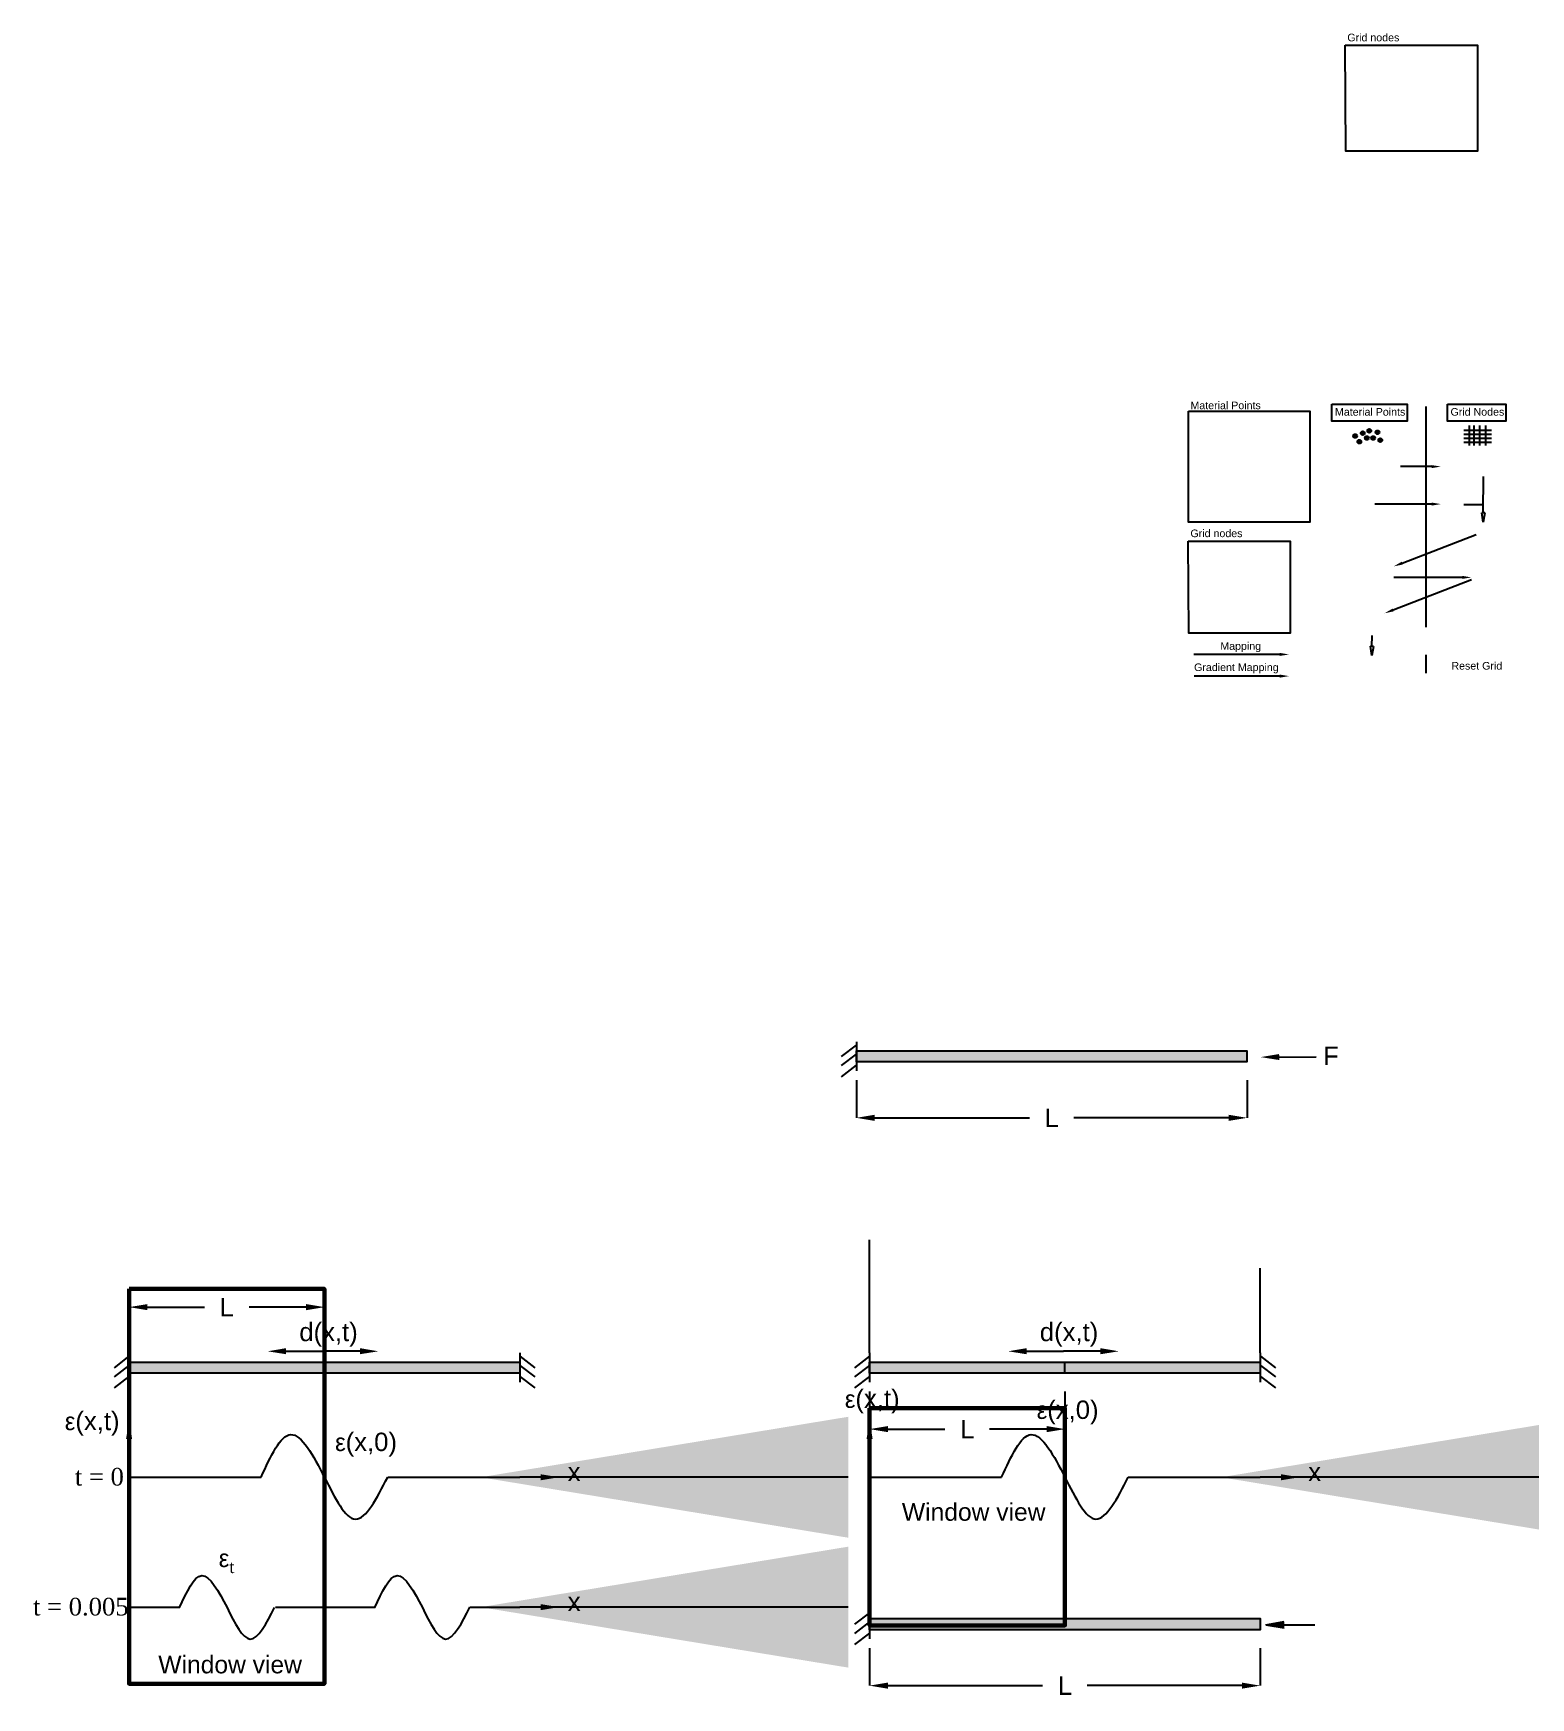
# Model space of a CAD drawing. Header units: inches. Extents: x -128 to 157, y -44 to 110.
# Drawn here: x 0.93 to 9.07, y 4.76 to 13.81 of the extents above; entities that cross this region are included whole.
import ezdxf
from ezdxf import colors
from ezdxf.entities.mleader import LeaderData, LeaderLine
from ezdxf.math import Vec2, Vec3

# ---------------------------------------------------------------- set-up
doc = ezdxf.new("R2010")
doc.units = ezdxf.units.IN
doc.header["$MEASUREMENT"] = 0
doc.linetypes.add('ACAD_ISO03W100', pattern=[30, 12, -18])
doc.linetypes.add('ACAD_ISO04W100', pattern=[30, 24, -3, 0, -3])
doc.styles.get("Standard").update_dxf_attribs({"font": 'arial.ttf'})
doc.dimstyles.get("Standard").update_dxf_attribs({"dimtxt": 0.18, "dimasz": 0.18, "dimexe": 0.18, "dimexo": 0.0625, "dimgap": 0.09, "dimtad": 0, "dimtih": 1, "dimtoh": 1, "dimdec": 4, "dimzin": 0, "dimdsep": 46, "dimtxsty": 'Standard', "dimcen": 0.09, "dimadec": 0, "dimazin": 0, "dimtfac": 1, "dimtdec": 4, "dimtofl": 0, "dimtmove": 0, "dimatfit": 3, "dimfxl": 1, "dimtolj": 1, "dimtzin": 0, "dimarcsym": 0})
pattern_1 = [(45, (-5.53434, 0.1197), (-0.08838835, 0.08838835), [])]

# ---------------------------------------------------------------- blocks, each defined once
blk = doc.blocks.new('_ClosedBlank')
at = {"color": 0, "linetype": 'ByBlock', "lineweight": -2}
for p, q in [((-1, 0.17), (0, 0)), ((-1, 0.17), (-1, -0.17)), ((0, 0), (-1, -0.17))]:
    blk.add_line(p, q, dxfattribs=at)
blk = doc.blocks.new('*D2')
at = {"color": 0, "lineweight": -2, "transparency": 16777216}
for p, q in [((5.405, 8.1172), (5.405, 7.9132)), ((7.5298, 8.1172), (7.5298, 7.9132)), ((5.505, 7.9132), (6.3461, 7.9132)), ((7.4298, 7.9132), (6.5886, 7.9132))]:
    blk.add_line(p, q, dxfattribs=at)
at = {"color": 0, "transparency": 16777216}
for points in [[(5.505, 7.9298), (5.505, 7.8965), (5.405, 7.9132)], [(7.4298, 7.9298), (7.4298, 7.8965), (7.5298, 7.9132)]]:
    blk.add_solid(points, dxfattribs=at)
at = {"layer": 'Defpoints', "color": 0, "transparency": 16777216}
for p in [(5.405, 8.2172), (7.5298, 8.2172), (5.405, 7.9132)]:
    blk.add_point(p, dxfattribs=at)
at = {"color": 0, "transparency": 16777216, "insert": (6.4674, 7.9132), "char_height": 0.1, "attachment_point": 5}
blk.add_mtext('\\A1;L', dxfattribs=at)
blk = doc.blocks.new('*D4')
at = {"color": 0, "lineweight": -2, "transparency": 16777216}
for p, q in [((5.477, 6.425), (5.477, 6.221)), ((6.5394, 6.425), (6.5394, 6.221)), ((5.577, 6.221), (5.887, 6.221)), ((6.4394, 6.221), (6.1295, 6.221))]:
    blk.add_line(p, q, dxfattribs=at)
at = {"color": 0, "transparency": 16777216}
for points in [[(5.577, 6.2377), (5.577, 6.2043), (5.477, 6.221)], [(6.4394, 6.2377), (6.4394, 6.2043), (6.5394, 6.221)]]:
    blk.add_solid(points, dxfattribs=at)
at = {"layer": 'Defpoints', "color": 0, "transparency": 16777216}
for p in [(5.477, 6.525), (6.5394, 6.525), (5.477, 6.221)]:
    blk.add_point(p, dxfattribs=at)
at = {"color": 0, "transparency": 16777216, "insert": (6.0082, 6.221), "char_height": 0.1, "attachment_point": 5}
blk.add_mtext('\\A1;L', dxfattribs=at)
blk = doc.blocks.new('*D5')
at = {"color": 0, "lineweight": -2, "transparency": 16777216}
for p, q in [((5.477, 5.0304), (5.477, 4.8263)), ((7.6018, 5.0304), (7.6018, 4.8263)), ((5.577, 4.8263), (6.4182, 4.8263)), ((7.5018, 4.8263), (6.6607, 4.8263))]:
    blk.add_line(p, q, dxfattribs=at)
at = {"color": 0, "transparency": 16777216}
for points in [[(5.577, 4.843), (5.577, 4.8097), (5.477, 4.8263)], [(7.5018, 4.843), (7.5018, 4.8097), (7.6018, 4.8263)]]:
    blk.add_solid(points, dxfattribs=at)
at = {"layer": 'Defpoints', "color": 0, "transparency": 16777216}
for p in [(5.477, 5.1304), (7.6018, 5.1304), (5.477, 4.8263)]:
    blk.add_point(p, dxfattribs=at)
at = {"color": 0, "transparency": 16777216, "insert": (6.5394, 4.8263), "char_height": 0.1, "attachment_point": 5}
blk.add_mtext('\\A1;L', dxfattribs=at)
blk = doc.blocks.new('*D11')
at = {"color": 0, "lineweight": -2, "transparency": 16777216}
for p, q in [((1.4493, 6.8545), (1.4493, 6.884)), ((1.5493, 6.884), (1.8592, 6.884)), ((2.4117, 6.884), (2.1017, 6.884)), ((2.5117, 6.8545), (2.5117, 6.884))]:
    blk.add_line(p, q, dxfattribs=at)
at = {"color": 0, "transparency": 16777216}
for points in [[(1.5493, 6.9007), (1.5493, 6.8674), (1.4493, 6.884)], [(2.4117, 6.9007), (2.4117, 6.8674), (2.5117, 6.884)]]:
    blk.add_solid(points, dxfattribs=at)
at = {"layer": 'Defpoints', "color": 0, "transparency": 16777216}
for p in [(1.4493, 6.884), (1.4493, 6.7545), (2.5117, 6.7545)]:
    blk.add_point(p, dxfattribs=at)
at = {"color": 0, "transparency": 16777216, "insert": (1.9805, 6.884), "char_height": 0.1, "attachment_point": 5}
blk.add_mtext('\\A1;L', dxfattribs=at)

msp = doc.modelspace()

# ---------------------------------------------------------------- hatches: boundary and pattern name
h = msp.add_hatch(color=256)
h.dxf.hatch_style = 1
h.paths.add_polyline_path([(8.10735, 11.62015, 1), (8.12835, 11.62015, 1)])
h = msp.add_hatch()
h.set_pattern_fill('ANSI31', color=256)
h.set_pattern_definition(pattern_1)
h.paths.add_polyline_path([(8.16978, 11.63551, 1), (8.14878, 11.63551, 1)])
h.paths.add_polyline_path([(8.20545, 11.64805, 1), (8.18445, 11.64805, 1)])
h.paths.add_polyline_path([(8.25003, 11.64013, 1), (8.22903, 11.64013, 1)])
h.paths.add_polyline_path([(8.24422, 11.59723, 1), (8.26522, 11.59723, 1)])
h.paths.add_polyline_path([(8.20525, 11.60911, 1), (8.22625, 11.60911, 1)])
h.paths.add_polyline_path([(8.19191, 11.60911, 1), (8.17091, 11.60911, 1)])
h.paths.add_polyline_path([(8.1515, 11.58883, 1), (8.1305, 11.58883, 1)])
h = msp.add_hatch(color=256)
h.dxf.hatch_style = 1
h.paths.add_polyline_path([(8.1305, 11.58883, 1), (8.1515, 11.58883, 1)])
h = msp.add_hatch()
h.set_pattern_fill('ANSI31', color=256)
h.set_pattern_definition(pattern_1)
h.paths.add_polyline_path([(8.16978, 11.63551, 1), (8.14878, 11.63551, 1)])
h.paths.add_polyline_path([(8.18445, 11.64805, 1), (8.20545, 11.64805, 1)])
h.paths.add_polyline_path([(8.25003, 11.64013, 1), (8.22903, 11.64013, 1)])
h.paths.add_polyline_path([(8.24422, 11.59723, 1), (8.26522, 11.59723, 1)])
h.paths.add_polyline_path([(8.20525, 11.60911, 1), (8.22625, 11.60911, 1)])
h = msp.add_hatch(color=256)
h.dxf.hatch_style = 1
h.paths.add_polyline_path([(8.14878, 11.63551, 1), (8.16978, 11.63551, 1)])
h = msp.add_hatch(color=256)
h.dxf.hatch_style = 1
h.paths.add_polyline_path([(8.17091, 11.60911, 1), (8.19191, 11.60911, 1)])
h = msp.add_hatch(color=256)
h.dxf.hatch_style = 1
h.paths.add_polyline_path([(8.18445, 11.64805, 1), (8.20545, 11.64805, 1)])
h = msp.add_hatch(color=256)
h.dxf.hatch_style = 1
h.paths.add_polyline_path([(8.20525, 11.60911, 1), (8.22625, 11.60911, 1)])
h = msp.add_hatch(color=256)
h.dxf.hatch_style = 1
h.paths.add_polyline_path([(8.22903, 11.64013, 1), (8.25003, 11.64013, 1)])
h = msp.add_hatch(color=256)
h.dxf.hatch_style = 1
h.paths.add_polyline_path([(8.24422, 11.59723, 1), (8.26522, 11.59723, 1)])
h = msp.add_hatch(color=256)
h.dxf.hatch_style = 1
h.paths.add_polyline_path([(8.24422, 11.59723, 1), (8.26522, 11.59723, 1)])
h = msp.add_hatch(color=254)
h.dxf.hatch_style = 1
h.paths.add_polyline_path([(7.52978, 8.27779), (5.40496, 8.27779), (5.40496, 8.2172), (7.52978, 8.2172)])
h = msp.add_hatch(color=254)
h.dxf.hatch_style = 1
h.paths.add_polyline_path([(3.5741, 6.58564), (1.44928, 6.58564), (1.44928, 6.52504), (3.5741, 6.52504)])
h = msp.add_hatch(color=254)
h.dxf.hatch_style = 1
h.paths.add_polyline_path([(7.60184, 6.58564), (5.47702, 6.58564), (5.47702, 6.52504), (7.60184, 6.52504)])
h = msp.add_hatch(color=254)
h.dxf.hatch_style = 1
h.paths.add_polyline_path([(7.60184, 5.19096), (5.47702, 5.19096), (5.47702, 5.13037), (7.60184, 5.13037)])
h = msp.add_hatch(color=256)
h.dxf.hatch_style = 1
h.paths.add_polyline_path([(7.63229, 5.15771), (7.73221, 5.14056), (7.73221, 5.17487)])

# ---------------------------------------------------------------- linework, layer by layer
at = {"linetype": 'ACAD_ISO04W100', "ltscale": 0.05}
msp.add_line((8.50246, 11.78047), (8.50246, 10.30521), dxfattribs=at)
for p, q in [((8.73839, 11.67646), (8.73839, 11.56776)), ((8.76414, 11.67646), (8.76414, 11.56776)), ((8.79431, 11.67646), (8.79431, 11.56776)), ((8.82616, 11.67646), (8.82616, 11.56776)), ((8.70992, 11.6514), (8.85937, 11.6514)), ((8.70992, 11.62973), (8.85937, 11.62973)), ((8.70992, 11.60738), (8.85937, 11.60738)), ((8.70992, 11.58672), (8.85937, 11.58672)), ((8.7096, 11.2482), (8.81523, 11.2482)), ((5.40496, 8.3272), (5.40496, 8.16815)), ((5.40395, 8.30914), (5.32286, 8.24688)), ((5.40395, 8.25973), (5.32286, 8.19747)), ((5.40395, 8.19914), (5.32286, 8.13687)), ((1.44827, 6.61699), (1.36718, 6.55472)), ((1.44928, 6.63505), (1.44928, 6.47599)), ((3.5741, 6.63505), (3.5741, 6.47599)), ((3.5751, 6.61699), (3.6562, 6.55472)), ((5.47601, 6.61699), (5.39492, 6.55472)), ((5.47702, 6.63505), (5.47702, 6.47599)), ((7.60184, 6.63505), (7.60184, 6.47599)), ((7.60284, 6.61699), (7.68394, 6.55472)), ((1.44827, 6.56758), (1.36718, 6.50531)), ((2.51169, 6.52504), (2.51169, 6.58564)), ((3.5751, 6.56758), (3.6562, 6.50531)), ((5.47601, 6.56758), (5.39492, 6.50531)), ((6.53943, 6.52504), (6.53943, 6.58564)), ((7.60284, 6.56758), (7.68394, 6.50531)), ((1.44827, 6.50698), (1.36718, 6.44472)), ((3.5751, 6.50698), (3.6562, 6.44472)), ((5.47601, 6.50698), (5.39492, 6.44472)), ((7.60284, 6.50698), (7.68394, 6.44472)), ((5.47601, 5.22231), (5.39492, 5.16005)), ((5.47601, 5.1729), (5.39492, 5.11064)), ((5.47702, 5.24037), (5.47702, 5.08132)), ((7.63229, 5.15771), (7.73221, 5.17487)), ((5.47601, 5.11231), (5.39492, 5.05004)), ((7.63229, 5.15771), (7.63229, 5.15771)), ((7.63229, 5.15771), (7.73221, 5.14056)), ((7.63229, 5.15771), (7.89954, 5.15771))]:
    msp.add_line(p, q)
at = {"ltscale": 0.1}
for p, q in [((5.47702, 6.63505), (5.47702, 7.24984)), ((7.60184, 6.63505), (7.60184, 7.09506)), ((1.44928, 5.95924), (2.1675, 5.95924)), ((2.85588, 5.95924), (3.5741, 5.95924)), ((5.47702, 5.95924), (6.19524, 5.95924)), ((6.88362, 5.95924), (7.60184, 5.95924)), ((1.44928, 5.2531), (1.72509, 5.2531)), ((2.24608, 5.2531), (2.51169, 5.2531)), ((2.51169, 5.2531), (2.7875, 5.2531)), ((3.30239, 5.2531), (3.5741, 5.2531))]:
    msp.add_line(p, q, dxfattribs=at)
for points in [[(8.06325, 13.74452), (8.7842, 13.74452), (8.7842, 13.16851), (8.06683, 13.16851)], [(7.99112, 11.79365), (8.40126, 11.79365), (8.40126, 11.70097), (7.99112, 11.70097)], [(8.6196, 11.79365), (8.93775, 11.79365), (8.93775, 11.70097), (8.6196, 11.70097)], [(7.2117, 11.75516), (7.87087, 11.75516), (7.87087, 11.15117), (7.2117, 11.15117)], [(7.21002, 11.0489), (7.76408, 11.0489), (7.76408, 10.5475), (7.21359, 10.5475)], [(5.40496, 8.27779), (7.52978, 8.27779), (7.52978, 8.2172), (5.40496, 8.2172)], [(1.44928, 6.58564), (3.5741, 6.58564), (3.5741, 6.52504), (1.44928, 6.52504)], [(5.47702, 6.58564), (7.60184, 6.58564), (7.60184, 6.52504), (5.47702, 6.52504)], [(5.47702, 5.19096), (7.60184, 5.19096), (7.60184, 5.13037), (5.47702, 5.13037)]]:
    msp.add_lwpolyline(points, close=True)
at = {"lineweight": 60, "ltscale": 0.1}
for points in [[(1.44928, 6.98276), (2.51169, 6.98276), (2.51169, 4.83627), (1.44928, 4.83627)], [(5.47702, 6.33474), (6.53943, 6.33474), (6.53943, 5.15397), (5.47702, 5.15397)]]:
    msp.add_lwpolyline(points, close=True, dxfattribs=at)
for centre in [(8.11785, 11.62015), (8.141, 11.58883), (8.15928, 11.63551), (8.18141, 11.60911), (8.19495, 11.64805), (8.21575, 11.60911), (8.23953, 11.64013), (8.25472, 11.59723)]:
    msp.add_circle(centre, 0.0105)
at = {"ltscale": 0.1}
for points in [[(2.1675, 5.95924), (2.32805, 6.19141), (2.51169, 5.95924), (2.68055, 5.73149), (2.85588, 5.95924)], [(6.19524, 5.95924), (6.35579, 6.19141), (6.53943, 5.95924), (6.70829, 5.73149), (6.88362, 5.95924)], [(1.72379, 5.25026), (1.84421, 5.42439), (1.98193, 5.25026), (2.10858, 5.07945), (2.24008, 5.25026)], [(1.72379, 5.25026), (1.84421, 5.42439), (1.98193, 5.25026), (2.10858, 5.07945), (2.24008, 5.25026)], [(2.7862, 5.25026), (2.90662, 5.42439), (3.04435, 5.25026), (3.17099, 5.07945), (3.30249, 5.2531)]]:
    msp.add_spline(points, degree=3, dxfattribs=at)

# ---------------------------------------------------------------- texts
at = {"attachment_point": 1}
for s, width, insert, char_height in [('Grid nodes', 0.8224963, (8.07547, 13.80714), 0.041417), ('Material Points', 0.8224963, (7.22224, 11.80721), 0.0414167), ('Material Points', 0.8224963, (8.0082, 11.77194), 0.0414167), ('Grid Nodes', 0.8224963, (8.63668, 11.77194), 0.041417), ('Grid nodes', 0.8224963, (7.22224, 11.11152), 0.041417), ('Mapping', 0.8224963, (7.38463, 10.49894), 0.041417), ('Gradient Mapping', 0.8224963, (7.24207, 10.38353), 0.0414167), ('Reset Grid', 0.8224963, (8.64157, 10.3914), 0.041417), ('F', 0.9693031, (7.94356, 8.30046), 0.1), ('d(x,t)', 0.9693031, (2.37498, 6.79919), 0.1), ('d(x,t)', 0.9693031, (6.40272, 6.79919), 0.1), ('{\\fSymbol|b0|i0|c2|p18;\\H0.95833x;e}(x,t)', 0.9693031, (5.3427, 6.43624), 0.1), ('{\\fSymbol|b0|i0|c2|p18;\\H0.95833x;e}(x,0)', 0.9693031, (6.38605, 6.37628), 0.1), ('{\\fSymbol|b0|i0|c2|p18;\\H0.95833x;e}(x,t)', 0.9693031, (1.09989, 6.31534), 0.1), ('{\\fSymbol|b0|i0|c2|p18;\\H0.95833x;e}(x,0)', 0.9693031, (2.57002, 6.20165), 0.1), ('{\\fTimes New Roman|b0|i0|c0|p18;\\H0.95833x;t = 0}', 0.9693031, (1.15424, 6.00982), 0.1), ('x', 0.9693031, (3.83499, 6.03859), 0.1), ('x', 0.9693031, (7.86272, 6.03859), 0.1), ('{\\H0.95833x;Window view}', 0.9693031, (5.6527, 5.81853), 0.1), ('\\A1;\\pxt2;{\\fSymbol|b0|i0|c2|p18;\\H0.95833x;e\\fTimes New Roman|b0|i0|c0|p18;\\H0.7x;\\S^ t;}', 0.9693031, (1.93719, 5.56677), 0.1), ('{\\fTimes New Roman|b0|i0|c0|p18;\\H0.95833x;t = 0.005}', 0.9693031, (0.92665, 5.30371), 0.1), ('x', 0.9693031, (3.83499, 5.33245), 0.1), ('{\\H0.95833x;Window view}', 0.9693031, (1.60816, 4.98902), 0.1)]:
    msp.add_mtext_dynamic_manual_height_columns(s, width=width, gutter_width=1, heights=[0], dxfattribs=dict(at, insert=insert, char_height=char_height))

# ---------------------------------------------------------------- dimensions: what is measured, and where the dimension line sits
for base, p1, p2, picture, middle in [((5.40496, 7.91317), (7.52978, 8.2172), (5.40496, 8.2172), '*D2', (6.46737, 7.91317)), ((5.47702, 6.22101), (6.53943, 6.52504), (5.47702, 6.52504), '*D4', (6.00822, 6.22101)), ((5.47702, 4.82634), (7.60184, 5.13037), (5.47702, 5.13037), '*D5', (6.53943, 4.82634))]:
    dim = msp.add_linear_dim(base=base, p1=p1, p2=p2, text='L', dimstyle='Standard', override={"dimtxt": 0.1, "dimasz": 0.1, "dimexe": 0, "dimexo": 0.1})
    dim.commit()
    dim.dimension.update_dxf_attribs({"geometry": picture, "text_midpoint": middle})
dim = msp.add_linear_dim(base=(1.44928, 6.88403), p1=(2.51169, 6.75454), p2=(1.44928, 6.75454), text='L', dimstyle='Standard', override={"dimtxt": 0.1, "dimasz": 0.1, "dimexe": 0, "dimexo": 0.1})
dim.commit()
dim.dimension.update_dxf_attribs({"geometry": '*D11', "text_midpoint": (1.98048, 6.88403), "dimtype": 160})

# ---------------------------------------------------------------- leaders
ml = msp.add_multileader_mtext('Standard')
ml.set_content('', color=256)
ml.set_leader_properties()
ml.build(insert=Vec2(0, 0))
ml.multileader.update_dxf_attribs({"dogleg_length": 0, "arrow_head_size": 0.05})
ctx = ml.context
ctx.base_point, ctx.char_height, ctx.arrow_head_size, ctx.landing_gap_size, ctx.plane_origin = Vec3(8.18537, 11.45368), 0.18, 0.05, 0.09, Vec3(8.40055, 11.35022)
ctx.text_align_type = 2
notes = []
notes.append((ctx, [(1, (1, 1, 0), (8.36537, 11.45368), (-1, 0), 0, [(0, [(8.58418, 11.45363)], 0, [])])]))
ctx.mtext.insert, ctx.mtext.alignment, ctx.mtext.flow_direction = Vec3(8.27537, 11.54368), 3, 5
ml = msp.add_multileader_mtext('Standard')
ml.set_content('', color=256)
ml.set_leader_properties()
ml.set_arrow_properties(name='CLOSEDBLANK')
ml.build(insert=Vec2(0, 0))
ml.multileader.update_dxf_attribs({"dogleg_length": 0, "arrow_head_size": 0.05})
ctx = ml.context
ctx.base_point, ctx.char_height, ctx.arrow_head_size, ctx.landing_gap_size, ctx.plane_origin = Vec3(8.81529, 11.40013), 0.18, 0.05, 0.09, Vec3(8.6311, 11.04877)
notes.append((ctx, [(0, (1, 1, 0), (8.81529, 11.40013), (1, 0), 0, [(0, [(8.81474, 11.15218)], 0, [])])]))
ctx.mtext.insert, ctx.mtext.flow_direction = Vec3(8.90529, 11.49013), 5
at = {"linetype": 'ACAD_ISO03W100', "ltscale": 0.005}
ml = msp.add_multileader_mtext('Standard', dxfattribs=at)
ml.set_content('', color=256)
ml.set_leader_properties(linetype='ACAD_ISO03W100')
ml.build(insert=Vec2(0, 0))
ml.multileader.update_dxf_attribs({"dogleg_length": 0, "arrow_head_size": 0.05})
ctx = ml.context
ctx.base_point, ctx.char_height, ctx.arrow_head_size, ctx.landing_gap_size, ctx.plane_origin = Vec3(8.04591, 11.24994), 0.18, 0.05, 0.09, Vec3(8.40055, 11.14645)
ctx.text_align_type = 2
notes.append((ctx, [(1, (1, 1, 0), (8.22591, 11.24994), (-1, 0), 0, [(0, [(8.58418, 11.24986)], 0, [])])]))
ctx.mtext.insert, ctx.mtext.alignment, ctx.mtext.flow_direction = Vec3(8.13591, 11.33994), 3, 5
ml = msp.add_multileader_mtext('Standard')
ml.set_content('', color=256)
ml.set_leader_properties()
ml.build(insert=Vec2(0, 0))
ml.multileader.update_dxf_attribs({"dogleg_length": 0, "arrow_head_size": 0.05})
ctx = ml.context
ctx.base_point, ctx.char_height, ctx.arrow_head_size, ctx.landing_gap_size, ctx.plane_origin = Vec3(8.77703, 11.08432), 0.18, 0.05, 0.09, Vec3(8.14423, 10.80778)
notes.append((ctx, [(0, (1, 1, 0), (8.77703, 11.08432), (1, 0), 0, [(0, [(8.32786, 10.91119)], 0, [])])]))
ctx.mtext.insert, ctx.mtext.flow_direction = Vec3(8.86703, 11.17432), 5
ml = msp.add_multileader_mtext('Standard')
ml.set_content('', color=256)
ml.set_leader_properties()
ml.build(insert=Vec2(0, 0))
ml.multileader.update_dxf_attribs({"dogleg_length": 0, "arrow_head_size": 0.05})
ctx = ml.context
ctx.base_point, ctx.char_height, ctx.arrow_head_size, ctx.landing_gap_size, ctx.plane_origin, ctx.plane_x_axis, ctx.plane_y_axis = Vec3(8.50786, 10.85066), 0.18, 0.05, 0.09, Vec3(8.93388, 10.95472), Vec3(-1, 0), Vec3(0, -1)
notes.append((ctx, [(0, (1, 1, 0), (8.32786, 10.85066), (1, 0), 0, [(0, [(8.75025, 10.85131)], 0, [])])]))
ctx.mtext.insert, ctx.mtext.text_direction, ctx.mtext.rotation, ctx.mtext.flow_direction = Vec3(8.23786, 10.76066), Vec3(-1, 0), 3.1415927, 5
ml = msp.add_multileader_mtext('Standard', dxfattribs=at)
ml.set_content('', color=256)
ml.set_leader_properties()
ml.build(insert=Vec2(0, 0))
ml.multileader.update_dxf_attribs({"dogleg_length": 0, "arrow_head_size": 0.05})
ctx = ml.context
ctx.base_point, ctx.char_height, ctx.arrow_head_size, ctx.landing_gap_size, ctx.plane_origin = Vec3(8.75134, 10.83901), 0.18, 0.05, 0.09, Vec3(8.0947, 10.55304)
notes.append((ctx, [(0, (1, 1, 0), (8.75134, 10.83901), (1, 0), 0, [(0, [(8.27834, 10.65645)], 0, [])])]))
ctx.mtext.insert, ctx.mtext.flow_direction = Vec3(8.84134, 10.92901), 5
ml = msp.add_multileader_mtext('Standard')
ml.set_content('', color=256)
ml.set_leader_properties()
ml.set_arrow_properties(name='CLOSEDBLANK')
ml.build(insert=Vec2(0, 0))
ml.multileader.update_dxf_attribs({"dogleg_length": 0, "arrow_head_size": 0.05})
ctx = ml.context
ctx.base_point, ctx.char_height, ctx.arrow_head_size, ctx.landing_gap_size, ctx.plane_origin = Vec3(8.21007, 10.53458), 0.18, 0.05, 0.09, Vec3(8.0257, 10.32309)
notes.append((ctx, [(0, (1, 1, 0), (8.21007, 10.53458), (1, 0), 0, [(0, [(8.20934, 10.4265)], 0, [])])]))
ctx.mtext.insert, ctx.mtext.flow_direction = Vec3(8.30007, 10.62458), 5
ml = msp.add_multileader_mtext('Standard')
ml.set_content('', color=256)
ml.set_leader_properties()
ml.build(insert=Vec2(0, 0))
ml.multileader.update_dxf_attribs({"dogleg_length": 0, "arrow_head_size": 0.05})
ctx = ml.context
ctx.base_point, ctx.char_height, ctx.arrow_head_size, ctx.landing_gap_size, ctx.plane_origin = Vec3(7.06052, 10.43283), 0.18, 0.05, 0.09, Vec3(7.57464, 10.32909)
ctx.text_align_type = 2
notes.append((ctx, [(1, (1, 1, 0), (7.24052, 10.43283), (-1, 0), 0, [(0, [(7.75828, 10.4325)], 0, [])])]))
ctx.mtext.insert, ctx.mtext.alignment, ctx.mtext.flow_direction = Vec3(7.15052, 10.52283), 3, 5
ml = msp.add_multileader_mtext('Standard', dxfattribs=at)
ml.set_content('', color=256)
ml.set_leader_properties(linetype='ACAD_ISO03W100')
ml.build(insert=Vec2(0, 0))
ml.multileader.update_dxf_attribs({"dogleg_length": 0, "arrow_head_size": 0.05})
ctx = ml.context
ctx.base_point, ctx.char_height, ctx.arrow_head_size, ctx.landing_gap_size, ctx.plane_origin = Vec3(7.06216, 10.31436), 0.18, 0.05, 0.09, Vec3(7.57464, 10.21122)
ctx.text_align_type = 2
notes.append((ctx, [(1, (1, 1, 0), (7.24216, 10.31436), (-1, 0), 0, [(0, [(7.75828, 10.31463)], 0, [])])]))
ctx.mtext.insert, ctx.mtext.alignment, ctx.mtext.flow_direction = Vec3(7.15216, 10.40436), 3, 5
ml = msp.add_multileader_mtext('Standard')
ml.set_content('', color=256)
ml.set_leader_properties()
ml.build(insert=Vec2(0, 0))
ml.multileader.update_dxf_attribs({"dogleg_length": 0, "arrow_head_size": 0.1})
ctx = ml.context
ctx.base_point, ctx.char_height, ctx.arrow_head_size, ctx.landing_gap_size, ctx.plane_origin = Vec3(7.90585, 8.24477), 0.18, 0.1, 0.09, Vec3(9.31533, 8.34294)
notes.append((ctx, [(1, (1, 1, 0), (7.90585, 8.24477), (1, 0), 0, [(0, [(7.6048, 8.24333)], 0, [])])]))
ctx.mtext.insert, ctx.mtext.flow_direction = Vec3(7.99585, 8.33477), 5
ml = msp.add_multileader_mtext('Standard')
ml.set_content('', color=256)
ml.set_leader_properties()
ml.build(insert=Vec2(0, 0))
ml.multileader.update_dxf_attribs({"dogleg_length": 0, "arrow_head_size": 0.1})
ctx = ml.context
ctx.base_point, ctx.char_height, ctx.arrow_head_size, ctx.landing_gap_size, ctx.plane_origin = Vec3(2.50399, 6.64549), 0.18, 0.1, 0.09, Vec3(3.91347, 6.74366)
notes.append((ctx, [(1, (1, 1, 0), (2.50399, 6.64549), (1, 0), 0, [(0, [(2.20294, 6.64404)], 0, [])])]))
ctx.mtext.insert, ctx.mtext.flow_direction = Vec3(2.59399, 6.73549), 5
ml = msp.add_multileader_mtext('Standard')
ml.set_content('', color=256)
ml.set_leader_properties()
ml.build(insert=Vec2(0, 0))
ml.multileader.update_dxf_attribs({"dogleg_length": 0, "arrow_head_size": 0.1})
ctx = ml.context
ctx.base_point, ctx.char_height, ctx.arrow_head_size, ctx.landing_gap_size, ctx.plane_origin = Vec3(2.50399, 6.64549), 0.18, 0.1, 0.09, Vec3(1.09451, 6.74366)
ctx.text_align_type = 2
notes.append((ctx, [(1, (1, 1, 0), (2.50399, 6.64549), (1, 0), 0, [(0, [(2.80504, 6.64404)], 0, [])])]))
ctx.mtext.insert, ctx.mtext.alignment, ctx.mtext.flow_direction = Vec3(2.59399, 6.73549), 3, 5
ml = msp.add_multileader_mtext('Standard')
ml.set_content('', color=256)
ml.set_leader_properties()
ml.build(insert=Vec2(0, 0))
ml.multileader.update_dxf_attribs({"dogleg_length": 0, "arrow_head_size": 0.1})
ctx = ml.context
ctx.base_point, ctx.char_height, ctx.arrow_head_size, ctx.landing_gap_size, ctx.plane_origin = Vec3(6.53173, 6.64549), 0.18, 0.1, 0.09, Vec3(7.94121, 6.74366)
notes.append((ctx, [(1, (1, 1, 0), (6.53173, 6.64549), (1, 0), 0, [(0, [(6.23068, 6.64404)], 0, [])])]))
ctx.mtext.insert, ctx.mtext.flow_direction = Vec3(6.62173, 6.73549), 5
ml = msp.add_multileader_mtext('Standard')
ml.set_content('', color=256)
ml.set_leader_properties()
ml.build(insert=Vec2(0, 0))
ml.multileader.update_dxf_attribs({"dogleg_length": 0, "arrow_head_size": 0.1})
ctx = ml.context
ctx.base_point, ctx.char_height, ctx.arrow_head_size, ctx.landing_gap_size, ctx.plane_origin = Vec3(6.53173, 6.64549), 0.18, 0.1, 0.09, Vec3(5.12225, 6.74366)
ctx.text_align_type = 2
notes.append((ctx, [(1, (1, 1, 0), (6.53173, 6.64549), (1, 0), 0, [(0, [(6.83278, 6.64404)], 0, [])])]))
ctx.mtext.insert, ctx.mtext.alignment, ctx.mtext.flow_direction = Vec3(6.62173, 6.73549), 3, 5
at = {"ltscale": 0.1}
ml = msp.add_multileader_mtext('Standard', dxfattribs=at)
ml.set_content(' ', color=256)
ml.set_leader_properties()
ml.build(insert=Vec2(0, 0))
ml.multileader.update_dxf_attribs({"dogleg_length": 0, "arrow_head_size": 0.1})
ctx = ml.context
ctx.base_point, ctx.char_height, ctx.arrow_head_size, ctx.landing_gap_size, ctx.plane_origin = Vec3(1.19941, 5.95924), 0.18, 0.1, 0.09, Vec3(1.44928, 6.11402)
ctx.text_align_type = 2
notes.append((ctx, [(0, (1, 1, 0), (1.44928, 5.95924), (-1, 0), 0, [(0, [(1.44928, 6.26759)], 0, [])])]))
ctx.mtext.insert, ctx.mtext.alignment, ctx.mtext.flow_direction = Vec3(1.35928, 6.04924), 3, 5
ml = msp.add_multileader_mtext('Standard', dxfattribs=at)
ml.set_content(' ', color=256)
ml.set_leader_properties()
ml.build(insert=Vec2(0, 0))
ml.multileader.update_dxf_attribs({"dogleg_length": 0, "arrow_head_size": 2})
ctx = ml.context
ctx.base_point, ctx.char_height, ctx.arrow_head_size, ctx.landing_gap_size, ctx.plane_origin = Vec3(3.5741, 5.95924), 0.18, 2, 0.09, Vec3(3.36112, 5.95924)
notes.append((ctx, [(0, (1, 1, 0), (3.5741, 5.95924), (1, 0), 0, [(0, [(3.36112, 5.95924)], 0, [])])]))
ctx.mtext.insert, ctx.mtext.flow_direction = Vec3(3.6641, 6.04924), 5
ml = msp.add_multileader_mtext('Standard', dxfattribs=at)
ml.set_content(' ', color=256)
ml.set_leader_properties()
ml.build(insert=Vec2(0, 0))
ml.multileader.update_dxf_attribs({"dogleg_length": 0, "arrow_head_size": 0.1})
ctx = ml.context
ctx.base_point, ctx.char_height, ctx.arrow_head_size, ctx.landing_gap_size, ctx.plane_origin = Vec3(5.22715, 5.95924), 0.18, 0.1, 0.09, Vec3(5.47702, 6.11402)
ctx.text_align_type = 2
notes.append((ctx, [(0, (1, 1, 0), (5.47702, 5.95924), (-1, 0), 0, [(0, [(5.47702, 6.26759)], 0, [])])]))
ctx.mtext.insert, ctx.mtext.alignment, ctx.mtext.flow_direction = Vec3(5.38702, 6.04924), 3, 5
ml = msp.add_multileader_mtext('Standard', dxfattribs=at)
ml.set_content(' ', color=256)
ml.set_leader_properties()
ml.build(insert=Vec2(0, 0))
ml.multileader.update_dxf_attribs({"dogleg_length": 0, "arrow_head_size": 2})
ctx = ml.context
ctx.base_point, ctx.char_height, ctx.arrow_head_size, ctx.landing_gap_size, ctx.plane_origin = Vec3(7.60184, 5.95924), 0.18, 2, 0.09, Vec3(7.38886, 5.95924)
notes.append((ctx, [(0, (1, 1, 0), (7.60184, 5.95924), (1, 0), 0, [(0, [(7.38886, 5.95924)], 0, [])])]))
ctx.mtext.insert, ctx.mtext.flow_direction = Vec3(7.69184, 6.04924), 5
ml = msp.add_multileader_mtext('Standard', dxfattribs=at)
ml.set_content(' ', color=256)
ml.set_leader_properties()
ml.build(insert=Vec2(0, 0))
ml.multileader.update_dxf_attribs({"dogleg_length": 0, "arrow_head_size": 0.1})
ctx = ml.context
ctx.base_point, ctx.char_height, ctx.arrow_head_size, ctx.landing_gap_size, ctx.plane_origin = Vec3(3.32423, 5.95924), 0.18, 0.1, 0.09, Vec3(3.78707, 5.95924)
ctx.text_align_type = 2
notes.append((ctx, [(0, (1, 1, 0), (3.5741, 5.95924), (-1, 0), 0, [(0, [(3.78707, 5.95924)], 0, [])])]))
ctx.mtext.insert, ctx.mtext.alignment, ctx.mtext.flow_direction = Vec3(3.4841, 6.04924), 3, 5
ml = msp.add_multileader_mtext('Standard', dxfattribs=at)
ml.set_content(' ', color=256)
ml.set_leader_properties()
ml.build(insert=Vec2(0, 0))
ml.multileader.update_dxf_attribs({"dogleg_length": 0, "arrow_head_size": 0.1})
ctx = ml.context
ctx.base_point, ctx.char_height, ctx.arrow_head_size, ctx.landing_gap_size, ctx.plane_origin = Vec3(7.35197, 5.95924), 0.18, 0.1, 0.09, Vec3(7.81481, 5.95924)
ctx.text_align_type = 2
notes.append((ctx, [(0, (1, 1, 0), (7.60184, 5.95924), (-1, 0), 0, [(0, [(7.81481, 5.95924)], 0, [])])]))
ctx.mtext.insert, ctx.mtext.alignment, ctx.mtext.flow_direction = Vec3(7.51184, 6.04924), 3, 5
ml = msp.add_multileader_mtext('Standard', dxfattribs=at)
ml.set_content(' ', color=256)
ml.set_leader_properties()
ml.build(insert=Vec2(0, 0))
ml.multileader.update_dxf_attribs({"dogleg_length": 0, "arrow_head_size": 2})
ctx = ml.context
ctx.base_point, ctx.char_height, ctx.arrow_head_size, ctx.landing_gap_size, ctx.plane_origin = Vec3(3.5741, 5.2531), 0.18, 2, 0.09, Vec3(3.36112, 5.2531)
notes.append((ctx, [(0, (1, 1, 0), (3.5741, 5.2531), (1, 0), 0, [(0, [(3.36112, 5.2531)], 0, [])])]))
ctx.mtext.insert, ctx.mtext.flow_direction = Vec3(3.6641, 5.3431), 5
ml = msp.add_multileader_mtext('Standard', dxfattribs=at)
ml.set_content(' ', color=256)
ml.set_leader_properties()
ml.build(insert=Vec2(0, 0))
ml.multileader.update_dxf_attribs({"dogleg_length": 0, "arrow_head_size": 0.1})
ctx = ml.context
ctx.base_point, ctx.char_height, ctx.arrow_head_size, ctx.landing_gap_size, ctx.plane_origin = Vec3(3.32423, 5.2531), 0.18, 0.1, 0.09, Vec3(3.78707, 5.2531)
ctx.text_align_type = 2
notes.append((ctx, [(0, (1, 1, 0), (3.5741, 5.2531), (-1, 0), 0, [(0, [(3.78707, 5.2531)], 0, [])])]))
ctx.mtext.insert, ctx.mtext.alignment, ctx.mtext.flow_direction = Vec3(3.4841, 5.3431), 3, 5
for ctx, leaders in notes:
    for number, flags, end, landing, length, lines in leaders:
        leader = LeaderData()
        leader.index, (leader.has_last_leader_line, leader.has_dogleg_vector, leader.attachment_direction) = number, flags
        leader.last_leader_point, leader.dogleg_vector, leader.dogleg_length = Vec3(end), Vec3(landing), length
        for number, points, colour, breaks in lines:
            line = LeaderLine()
            line.index, line.vertices, line.color, line.breaks = number, Vec3.list(points), colors.encode_raw_color(colour), breaks
            leader.lines.append(line)
        ctx.leaders.append(leader)

doc.saveas('drawing.dxf')
